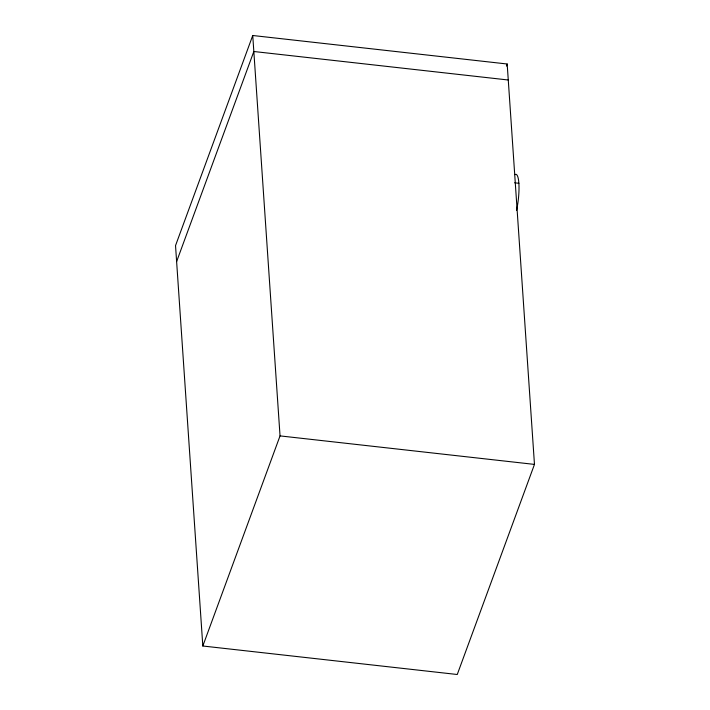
<?xml version="1.0" encoding="UTF-8"?>
<svg xmlns="http://www.w3.org/2000/svg" width="710" height="710" viewBox="0 0 710 710"><rect width="100%" height="100%" fill="white"/><g stroke="black" fill="none" stroke-linecap="round" stroke-linejoin="round"><path stroke-width="1.06" d="M252.742 35.5L175.53 245.598L202.82 646.002L457.258 674.5L534.47 464.402L507.18 63.998L252.742 35.5L280.042 435.896L202.82 646.002M176.612 261.599L253.834 51.502L508.271 79.999M506.416 66.083L507.18 63.998M514.626 182.807L518.877 183.286M280.042 435.896L534.47 464.402M514.901 174.642A24.655 5.201 -83.6 0 1 518.948 184.565A24.655 5.201 -83.6 0 1 516.543 210.391"/></g></svg>
